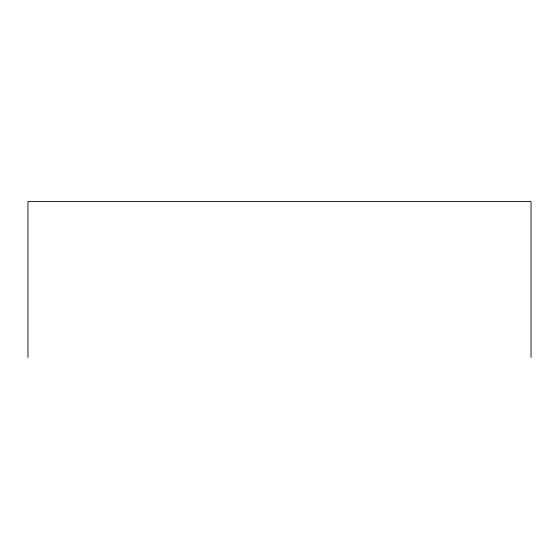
<?xml version="1.0" encoding="UTF-8"?>
<svg xmlns="http://www.w3.org/2000/svg" width="559" height="559" viewBox="0 0 559 559"><rect width="100%" height="100%" fill="white"/><g stroke="black" fill="none" stroke-linecap="round" stroke-linejoin="round"><path stroke-width="0.84" d="M531.05 357.425L531.05 201.575L27.95 201.575L27.95 357.425"/></g></svg>
